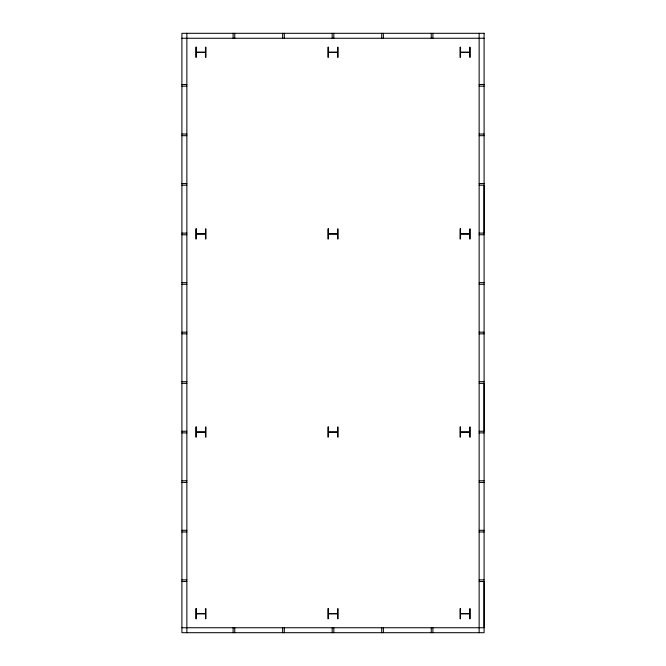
<?xml version="1.0" encoding="UTF-8"?>
<svg xmlns="http://www.w3.org/2000/svg" width="666" height="666" viewBox="0 0 666 666"><rect width="100%" height="100%" fill="white"/><g stroke="black" fill="none" stroke-linecap="round" stroke-linejoin="round"><path stroke-width="1" d="M479.137 632.7L479.137 33.3M181.91 38.253L484.09 38.253M181.91 84.49L186.863 84.49M479.137 84.49L484.09 84.49M181.91 86.139L186.863 86.139M479.137 86.139L484.09 86.139M181.91 134.024L186.863 134.024M479.137 134.024L484.09 134.024M181.91 135.681L186.863 135.681M479.137 135.681L484.09 135.681M181.91 183.566L186.863 183.566M479.137 183.566L484.09 183.566M181.91 185.215L186.863 185.215M479.137 185.215L484.09 185.215L484.09 233.1L479.137 233.1M181.91 233.1L186.863 233.1M181.91 234.748L186.863 234.748M479.137 234.748L484.09 234.748M181.91 282.634L186.863 282.634M479.137 282.634L484.09 282.634M181.91 284.29L186.863 284.29M479.137 284.29L484.09 284.29M181.91 332.176L186.863 332.176M479.137 332.176L484.09 332.176M181.91 333.824L186.863 333.824M479.137 333.824L484.09 333.824M181.91 381.71L186.863 381.71M479.137 381.71L484.09 381.71M181.91 383.366L186.863 383.366M479.137 383.366L484.09 383.366L484.09 431.252L479.137 431.252M181.91 431.252L186.863 431.252M181.91 432.9L186.863 432.9M479.137 432.9L484.09 432.9M181.91 480.785L186.863 480.785M479.137 480.785L484.09 480.785M181.91 482.434L186.863 482.434M479.137 482.434L484.09 482.434M181.91 530.319L186.863 530.319M479.137 530.319L484.09 530.319M181.91 531.976L186.863 531.976M479.137 531.976L484.09 531.976M181.91 579.861L186.863 579.861M479.137 579.861L484.09 579.861M181.91 581.51L186.863 581.51M479.137 581.51L484.09 581.51L484.09 627.747L181.91 627.747M432.9 33.3L432.9 38.253M432.9 627.747L432.9 632.7M431.252 33.3L431.252 38.253M431.252 627.747L431.252 632.7M383.366 33.3L383.366 38.253M383.366 627.747L383.366 632.7M381.71 33.3L381.71 38.253M381.71 627.747L381.71 632.7M333.824 33.3L333.824 38.253M333.824 627.747L333.824 632.7M332.176 33.3L332.176 38.253M332.176 627.747L332.176 632.7M284.29 33.3L284.29 38.253M284.29 627.747L284.29 632.7M282.634 33.3L282.634 38.253M282.634 627.747L282.634 632.7M234.748 33.3L234.748 38.253M234.748 627.747L234.748 632.7M233.1 33.3L233.1 38.253M233.1 627.747L233.1 632.7M186.863 33.3L186.863 632.7M484.09 33.3L181.91 33.3L181.91 632.7L484.09 632.7L484.09 33.3M196.328 47.244L195.821 47.244L195.821 57.334L196.328 57.334L196.328 52.456L205.478 52.456L205.478 57.334L205.985 57.334L205.985 47.244L205.478 47.244L205.478 52.123L196.328 52.123L196.328 47.244M328.421 47.244L327.913 47.244L327.913 57.334L328.421 57.334L328.421 52.456L337.579 52.456L337.579 57.334L338.087 57.334L338.087 47.244L337.579 47.244L337.579 52.123L328.421 52.123L328.421 47.244M460.522 47.244L460.015 47.244L460.015 57.334L460.522 57.334L460.522 52.456L469.672 52.456L469.672 57.334L470.179 57.334L470.179 47.244L469.672 47.244L469.672 52.123L460.522 52.123L460.522 47.244M196.328 228.888L195.821 228.888L195.821 238.969L196.328 238.969L196.328 234.091L205.478 234.091L205.478 238.969L205.985 238.969L205.985 228.888L205.478 228.888L205.478 233.766L196.328 233.766L196.328 228.888M328.421 228.888L327.913 228.888L327.913 238.969L328.421 238.969L328.421 234.091L337.579 234.091L337.579 238.969L338.087 238.969L338.087 228.888L337.579 228.888L337.579 233.766L328.421 233.766L328.421 228.888M460.522 228.888L460.015 228.888L460.015 238.969L460.522 238.969L460.522 234.091L469.672 234.091L469.672 238.969L470.179 238.969L470.179 228.888L469.672 228.888L469.672 233.766L460.522 233.766L460.522 228.888M196.328 427.031L195.821 427.031L195.821 437.112L196.328 437.112L196.328 432.234L205.478 432.234L205.478 437.112L205.985 437.112L205.985 427.031L205.478 427.031L205.478 431.909L196.328 431.909L196.328 427.031M328.421 427.031L327.913 427.031L327.913 437.112L328.421 437.112L328.421 432.234L337.579 432.234L337.579 437.112L338.087 437.112L338.087 427.031L337.579 427.031L337.579 431.909L328.421 431.909L328.421 427.031M460.522 427.031L460.015 427.031L460.015 437.112L460.522 437.112L460.522 432.234L469.672 432.234L469.672 437.112L470.179 437.112L470.179 427.031L469.672 427.031L469.672 431.909L460.522 431.909L460.522 427.031M196.328 608.666L195.821 608.666L195.821 618.756L196.328 618.756L196.328 613.877L205.478 613.877L205.478 618.756L205.985 618.756L205.985 608.666L205.478 608.666L205.478 613.544L196.328 613.544L196.328 608.666M328.421 608.666L327.913 608.666L327.913 618.756L328.421 618.756L328.421 613.877L337.579 613.877L337.579 618.756L338.087 618.756L338.087 608.666L337.579 608.666L337.579 613.544L328.421 613.544L328.421 608.666M460.522 608.666L460.015 608.666L460.015 618.756L460.522 618.756L460.522 613.877L469.672 613.877L469.672 618.756L470.179 618.756L470.179 608.666L469.672 608.666L469.672 613.544L460.522 613.544L460.522 608.666"/></g></svg>
